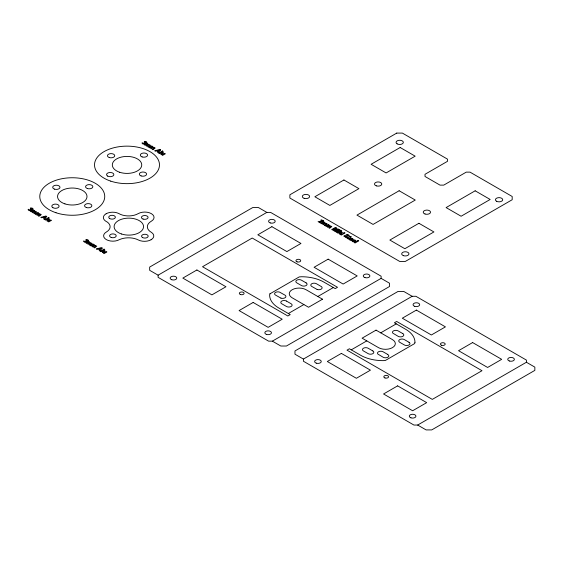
<?xml version="1.0" encoding="UTF-8"?>
<svg xmlns="http://www.w3.org/2000/svg" width="563" height="563" viewBox="0 0 563 563"><rect width="100%" height="100%" fill="white"/><g stroke="black" fill="none" stroke-linecap="round" stroke-linejoin="round"><path stroke-width="0.84" d="M106.33 213.63L104.676 214.82A9.318 5.384 0 0 0 105.499 221.013A12.956 7.481 0 0 1 106.33 232.033A9.282 5.356 0 0 0 106.33 239.613A9.282 5.356 0 0 0 119.455 239.613A14.694 8.48 0 0 1 138.308 239.958A9.297 5.37 0 0 0 151.074 239.747L151.327 239.613M158.104 275.18L266.848 212.399L270.599 212.399L381.109 276.201L381.109 278.368L272.365 341.15L268.614 341.15L158.104 277.348L158.104 275.18L149.667 270.31L149.667 267.066L252.787 207.529L258.41 207.529L266.848 212.399M288.34 313.521L303.872 304.555M317.814 296.511L333.338 287.545M303.408 359.074L412.151 296.293L415.902 296.293L526.412 360.095L526.412 362.255L417.669 425.044L413.918 425.044L303.408 361.235L303.408 359.074L294.97 354.204L294.97 350.953L398.09 291.416L403.713 291.416L412.151 296.293M351.263 349.848L366.787 340.882M380.729 332.832L396.261 323.866M106.154 213.743L107.892 212.962A9.318 5.384 0 0 1 118.624 213.44A13.618 7.861 0 0 0 138.202 213.63A9.282 5.356 0 0 1 151.327 213.63A9.282 5.356 0 0 1 151.327 221.21A13.611 7.854 0 0 0 151.433 232.378A9.297 5.37 0 0 1 151.074 239.747M381.109 278.368L389.547 283.238L389.547 286.483L286.426 346.02L280.803 346.02L272.365 341.15M526.412 362.255L534.85 367.132L534.85 370.377L431.73 429.914L426.107 429.914L417.669 425.044M347.23 238.283L348.237 239.008L348.722 238.656L348.314 238.353L350.805 237.459L350.32 237.178L351.263 236.636L349.285 236.58L347.23 238.283M47.749 220.59L48.594 221.02L50.705 219.95L51.409 220.358L48.742 221.899L48.08 221.519L48.481 221.287L46.912 220.879L46.975 220.14L48.981 218.958L49.685 219.366L47.749 220.59M103.233 252.189L104.078 252.618L106.189 251.548L106.893 251.957L104.225 253.498L103.564 253.118L103.965 252.886L102.396 252.477L102.459 251.738L104.465 250.549L105.168 250.957L103.233 252.189M161.658 154.03L162.503 154.459L164.607 153.389L165.318 153.798L162.644 155.339L161.989 154.959L162.39 154.734L160.821 154.318L160.884 153.579L162.89 152.397L163.594 152.805L161.658 154.03M34.125 210.998L32.147 212.321L32.851 212.73C34.392 210.984 37.714 211.702 33.752 213.243L34.456 213.651L36.694 211.927L33.491 210.428L33.85 210.224L33.203 209.844L30.529 211.385L31.239 211.794L33.14 210.759L34.125 210.998M38.706 213.637L36.722 214.96L37.432 215.369C38.967 213.63 42.295 214.348 38.333 215.889L39.037 216.298L41.275 214.573L38.066 213.074L38.432 212.863L37.784 212.49L35.11 214.031L35.814 214.44L37.721 213.405L38.706 213.637M89.608 242.597L87.631 243.913L88.335 244.321C89.876 242.583 93.198 243.3 89.236 244.842L89.946 245.25L92.177 243.526L88.975 242.027L89.334 241.816L88.687 241.443L86.012 242.984L86.723 243.392L88.623 242.357L89.608 242.597M94.19 245.236L92.205 246.559L92.916 246.967C94.45 245.222 97.779 245.947 93.817 247.488L94.521 247.896L96.759 246.172L93.549 244.673L93.915 244.462L93.268 244.089L90.594 245.63L91.297 246.038L93.205 245.004L94.19 245.236M148.034 144.438L146.049 145.761L146.76 146.169C148.294 144.424 151.623 145.148 147.661 146.69L148.365 147.098L150.602 145.374L147.393 143.875L147.759 143.664L147.112 143.284L144.438 144.832L145.141 145.233L147.049 144.198L148.034 144.438M152.615 147.084L150.631 148.407L151.341 148.815C152.876 147.07 156.197 147.787 152.242 149.336L152.946 149.744L155.184 148.013L151.975 146.514L152.341 146.31L151.686 145.93L149.019 147.471L149.723 147.879L151.63 146.844L152.615 147.084M324.696 223.004L322.712 224.327L323.422 224.736C324.957 222.99 328.285 223.708 324.323 225.249L325.027 225.657L327.265 223.933L324.056 222.434L324.422 222.223L323.767 221.85L321.1 223.391L321.804 223.8L323.711 222.765L324.696 223.004M329.271 225.643L327.293 226.966L327.997 227.375C329.538 225.629 332.86 226.354 328.898 227.895L329.608 228.304L331.839 226.579L328.637 225.08L329.003 224.869L328.349 224.496L325.681 226.037L326.385 226.446L328.292 225.411L329.271 225.643M349.074 239.085L349.651 239.944L350.833 240.267L351.608 240.162L350.01 239.493L350.27 238.93L352.044 239.951L352.846 239.282A1.555 0.901 0 0 0 352.811 238.656L350.763 238.036L349.074 239.085M351.938 240.739L352.515 241.597L353.698 241.921L354.472 241.816L352.874 241.147L353.135 240.584L354.908 241.604L355.71 240.936A1.555 0.901 0 0 0 355.675 240.31L353.627 239.69L351.938 240.739M344.007 236.108C350.946 241.569 344.26 231.794 349.025 236.193A1.464 0.844 0 0 0 349.257 235.672C348.821 234.419 345.872 233.835 345.781 235.475C348.553 236.939 344.45 237.607 345.281 235.89L344.486 235.51L344.007 236.108M323.619 220.914L322.634 221.738L319.777 221.871L321.177 222.681L320.523 223.061L318.046 221.632L322.437 221.132L322.451 220.576L320.741 220.168L321.677 219.915L323.619 220.914M32.935 208.887L32.844 209.162A1.175 0.676 0 0 1 32.316 209.499L31.275 209.527L31.359 210.231L29.916 210.71A1.675 0.971 0 0 1 28.966 210.534L28.15 209.753A1.555 0.901 0 0 1 28.34 209.253C28.066 209.52 31.887 211.048 30.113 209.225L31.971 208.894L30.332 208.113L31.071 207.923L32.436 208.211L32.935 208.887M88.419 240.485L88.328 240.76A1.175 0.676 0 0 1 87.8 241.098L86.758 241.126L86.843 241.83L85.4 242.308A1.675 0.971 0 0 1 84.45 242.132L83.634 241.351A1.555 0.901 0 0 1 83.824 240.844C83.549 241.119 87.371 242.646 85.597 240.823L87.455 240.485L85.815 239.711L86.554 239.521L87.919 239.81L88.419 240.485M146.844 142.326L146.753 142.608A1.175 0.676 0 0 1 146.225 142.946L145.184 142.974L145.268 143.671L143.825 144.149A1.675 0.971 0 0 1 142.875 143.973L142.059 143.192A1.555 0.901 0 0 1 142.249 142.692C141.975 142.96 145.796 144.494 144.022 142.671L145.88 142.333L144.241 141.552L144.98 141.362L146.345 141.651L146.844 142.326M340.355 233.61C342.135 235.587 343.113 231.337 340.355 233.61M269.93 293.83L269.635 295.111A31.817 18.368 0 0 0 278.959 308.102L290.219 314.604L287.834 315.984L202.525 266.728L252.21 238.043L337.519 287.299L335.217 288.622L323.957 282.126A31.817 18.368 0 0 0 301.458 276.743L299.234 276.912L269.93 293.83M414.966 342.276L414.671 343.557L385.366 360.475L383.15 360.644A31.817 18.368 0 0 1 360.651 355.267L349.384 348.764L346.998 350.144L432.307 399.392L481.991 370.707L396.683 321.459L394.381 322.782L405.649 329.285A31.817 18.368 0 0 1 414.966 342.276M352.079 238.937L351.776 239.296L350.721 238.684L352.079 238.937M354.943 240.591L354.641 240.95L353.585 240.338L354.943 240.591M46.715 216.474L44.505 219.457L43.696 218.986L44.21 218.317L42.739 217.466L41.592 217.775L40.803 217.318L45.927 216.016L46.715 216.474M160.624 149.913L158.414 152.897L157.598 152.425L158.119 151.757L156.641 150.905L155.501 151.215L154.712 150.757L159.836 149.462L160.624 149.913M102.199 248.072L99.989 251.049L99.179 250.584L99.693 249.916L98.222 249.064L97.075 249.374L96.287 248.916L101.41 247.614L102.199 248.072M45.448 216.734L44.59 217.818L43.583 217.241L45.448 216.734M159.357 150.18L158.499 151.264L157.492 150.68L159.357 150.18M100.939 248.332L100.073 249.416L99.067 248.839L100.939 248.332M336.54 228.05L334.689 229.887L337.87 228.817L338.982 229.465L335.302 231.59L334.605 231.189L337.511 229.514L333.873 230.767L333.155 230.351L335.33 228.254L332.43 229.936L331.741 229.535L335.421 227.403L336.54 228.05M339.792 232.991L339.573 233.188A1.71 0.992 0 0 0 339.383 233.779A1.4 0.809 0 0 0 340.355 234.447L341.079 234.475L340.685 234.701L341.347 235.081L345.035 232.955L344.324 232.547C343.141 234.102 341.467 231.161 339.792 232.991M162.489 150.99L158.801 153.122L159.505 153.53L163.193 151.398L162.489 150.99M48.58 217.55L44.892 219.676L45.603 220.084L49.284 217.958L48.58 217.55M104.064 249.149L100.376 251.274L101.087 251.682L104.774 249.557L104.064 249.149M396.753 133.086L289.882 194.791L289.882 198.035L399.695 261.436L405.325 261.436L512.189 199.738L512.189 196.487L470.006 172.13L466.255 172.13L443.757 185.121L440.006 185.121L425.009 176.465L425.009 174.298L447.508 161.307L447.508 159.146L402.376 133.086L396.753 133.086M343.923 179.984L314.858 196.761L329.855 205.418L358.92 188.64L343.923 179.984M400.166 147.506L371.108 164.283L386.105 172.947L415.163 156.169L400.166 147.506M196.902 269.98L182.834 278.094L211.899 294.871L225.96 286.757L196.902 269.98M271.894 226.678L257.833 234.799L286.891 251.577L300.959 243.455L271.894 226.678M399.139 190.751L356.949 215.108L373.072 224.419L415.262 200.062L399.139 190.751M338.701 230.471L336.034 232.012L336.737 232.42L339.412 230.879L338.701 230.471M339.721 229.887L339.067 230.26L339.771 230.668L340.425 230.295L339.721 229.887M341.15 230.71L337.462 232.843L338.173 233.251L341.861 231.119L341.15 230.71M358.04 240.464L354.352 242.59L355.056 242.998L358.744 240.873L358.04 240.464M253.146 302.451L239.085 310.572L268.143 327.349L282.204 319.228L253.146 302.451M328.145 259.156L314.084 267.27L343.141 284.048L357.202 275.933L328.145 259.156M418.914 223.279L389.856 240.056L404.853 248.719L433.918 231.942L418.914 223.279M475.165 190.808L446.1 207.585L461.104 216.241L490.162 199.464L475.165 190.808M322.5 299.213L308.559 307.264L292.084 297.75A9.86 5.693 0 0 1 292.197 289.699A9.86 5.693 0 0 1 306.138 289.769L322.5 299.213M376.042 330.129L362.1 338.173L378.575 347.688A9.86 5.693 0 0 0 392.517 347.617A9.86 5.693 0 0 0 392.404 339.573L376.042 330.129M341.375 353.388L327.314 361.509L356.372 378.287L370.433 370.165L341.375 353.388M416.374 310.093L402.306 318.208L431.371 334.985L445.432 326.871L416.374 310.093M397.619 385.866L383.558 393.98L412.623 410.758L426.684 402.644L397.619 385.866M472.617 342.564L458.556 350.686L487.614 367.463L501.675 359.342L472.617 342.564M280.93 298.123L275.553 295.111A3.315 1.914 0 0 1 275.272 292.598A3.315 1.914 0 0 1 279.558 292.106L284.934 295.111A3.315 1.914 0 0 1 285.216 297.63A3.315 1.914 0 0 1 280.93 298.123M317.138 289.466L311.768 286.454A3.315 1.914 0 0 1 311.768 283.745A3.315 1.914 0 0 1 316.455 283.745L321.142 286.454A3.315 1.914 0 0 1 321.431 288.974A3.315 1.914 0 0 1 317.138 289.466M286.454 301.064L285.772 300.762A3.315 1.914 0 0 0 281.486 301.254A3.315 1.914 0 0 0 281.767 303.774L286.454 306.476A3.315 1.914 0 0 0 291.141 306.476A3.315 1.914 0 0 0 291.141 303.774L286.454 301.064M402.834 333.62L398.147 330.91A3.315 1.914 0 0 0 393.783 330.748A3.315 1.914 0 0 0 392.932 333.219L398.147 336.322A3.315 1.914 0 0 0 402.834 336.322A3.315 1.914 0 0 0 402.834 333.62M306.103 282.865L301.458 280.184A3.287 1.9 0 0 0 296.807 280.184A3.287 1.9 0 0 0 296.807 282.865L301.458 285.547A3.287 1.9 0 0 0 306.103 285.547A3.287 1.9 0 0 0 306.103 282.865M409.005 342.276L404.361 339.595A3.287 1.9 0 0 0 399.709 339.595A3.287 1.9 0 0 0 399.709 342.276L404.361 344.957A3.287 1.9 0 0 0 409.005 344.957A3.287 1.9 0 0 0 409.005 342.276M387.471 354.317L383.15 351.819A3.315 1.914 0 0 0 378.786 351.65A3.315 1.914 0 0 0 377.935 354.127L383.15 357.231A3.315 1.914 0 0 0 387.506 357.392A3.315 1.914 0 0 0 388.357 354.922L387.471 354.317M372.833 350.939L368.146 348.23A3.315 1.914 0 0 0 363.459 348.23A3.315 1.914 0 0 0 363.459 350.939L368.146 353.641A3.315 1.914 0 0 0 372.509 353.81A3.315 1.914 0 0 0 373.36 351.333L372.833 350.939M109.715 218.578A3.315 1.914 0 0 0 115.26 217.719A3.315 1.914 0 0 0 111.2 215.376A3.315 1.914 0 0 0 109.715 218.578M142.53 237.523A3.315 1.914 0 0 0 148.069 236.664A3.315 1.914 0 0 0 144.015 234.321A3.315 1.914 0 0 0 142.53 237.523M111.235 237.48A3.315 1.914 0 0 0 116.21 235.827A3.315 1.914 0 0 0 111.235 234.166A3.315 1.914 0 0 0 111.235 237.48M143.108 219.077A3.315 1.914 0 0 0 148.083 217.424A3.315 1.914 0 0 0 143.108 215.763A3.315 1.914 0 0 0 143.108 219.077M121.474 233.983A14.715 8.494 0 0 0 143.544 226.622A14.715 8.494 0 0 0 121.474 219.267A14.715 8.494 0 0 0 121.474 233.983M87.385 188.535A3.645 2.104 0 0 0 92.853 186.712A3.645 2.104 0 0 0 87.385 184.889A3.645 2.104 0 0 0 87.385 188.535M52.88 207.684A3.645 2.104 0 0 0 58.981 206.741A3.645 2.104 0 0 0 54.52 204.165A3.645 2.104 0 0 0 52.88 207.684M54.52 189.14A3.645 2.104 0 0 0 59.988 187.317A3.645 2.104 0 0 0 54.52 185.494A3.645 2.104 0 0 0 54.52 189.14M86.392 207.543A3.645 2.104 0 0 0 91.868 205.72A3.645 2.104 0 0 0 86.392 203.897A3.645 2.104 0 0 0 86.392 207.543M56.011 212.744A32.478 18.755 0 0 0 104.732 196.501A32.478 18.755 0 0 0 56.011 180.266A32.478 18.755 0 0 0 56.011 212.744M64.921 203.876A14.715 8.494 0 0 0 86.998 196.522A14.715 8.494 0 0 0 64.921 189.161A14.715 8.494 0 0 0 64.921 203.876M110.756 181.138A32.478 18.755 0 0 0 159.477 164.896A32.478 18.755 0 0 0 110.756 148.653A32.478 18.755 0 0 0 110.756 181.138M141.144 175.938A3.645 2.104 0 0 0 146.612 174.115A3.645 2.104 0 0 0 141.144 172.292A3.645 2.104 0 0 0 141.144 175.938M109.271 157.534A3.645 2.104 0 0 0 114.739 155.712A3.645 2.104 0 0 0 109.271 153.889A3.645 2.104 0 0 0 109.271 157.534M107.632 176.078A3.645 2.104 0 0 0 113.726 175.135A3.645 2.104 0 0 0 109.264 172.552A3.645 2.104 0 0 0 107.632 176.078M142.136 156.929A3.645 2.104 0 0 0 147.605 155.107A3.645 2.104 0 0 0 142.136 153.284A3.645 2.104 0 0 0 142.136 156.929M119.673 172.271A14.715 8.494 0 0 0 141.742 164.91A14.715 8.494 0 0 0 119.673 157.556A14.715 8.494 0 0 0 119.673 172.271M240.514 294.555A2.386 1.379 0 0 0 244.096 293.358A2.386 1.379 0 0 0 240.514 292.169A2.386 1.379 0 0 0 240.514 294.555M297.067 261.837A2.386 1.379 0 0 0 300.719 260.711A2.386 1.379 0 0 0 297.208 259.452A2.386 1.379 0 0 0 297.067 261.837M425.058 214.01A3.645 2.104 0 0 0 430.533 212.188A3.645 2.104 0 0 0 425.058 210.365A3.645 2.104 0 0 0 425.058 214.01M403.502 255.679A3.645 2.104 0 0 0 408.97 253.857A3.645 2.104 0 0 0 403.502 252.034A3.645 2.104 0 0 0 403.502 255.679M496.489 201.223A3.645 2.104 0 0 0 502.59 200.28A3.645 2.104 0 0 0 498.121 197.704A3.645 2.104 0 0 0 496.489 201.223M171.806 279.755A3.315 1.914 0 0 0 176.775 278.094A3.315 1.914 0 0 0 171.806 276.44A3.315 1.914 0 0 0 171.806 279.755M266.489 334.415A3.315 1.914 0 0 0 271.457 332.761A3.315 1.914 0 0 0 266.489 331.1A3.315 1.914 0 0 0 266.489 334.415M304.133 198.31A3.645 2.104 0 0 0 309.601 196.487A3.645 2.104 0 0 0 304.133 194.664A3.645 2.104 0 0 0 304.133 198.31M397.119 143.854A3.645 2.104 0 0 0 403.221 142.911A3.645 2.104 0 0 0 398.752 140.335A3.645 2.104 0 0 0 397.119 143.854M270.24 222.927A3.315 1.914 0 0 0 275.208 221.266A3.315 1.914 0 0 0 270.24 219.612A3.315 1.914 0 0 0 270.24 222.927M364.923 277.587A3.315 1.914 0 0 0 369.891 275.933A3.315 1.914 0 0 0 364.923 274.272A3.315 1.914 0 0 0 364.923 277.587M376.316 185.86A3.645 2.104 0 0 0 381.784 184.038A3.645 2.104 0 0 0 376.316 182.215A3.645 2.104 0 0 0 376.316 185.86M441.519 345.239A2.386 1.379 0 0 0 445.192 344.141A2.386 1.379 0 0 0 441.709 342.86A2.386 1.379 0 0 0 441.519 345.239M410.962 417.83A3.315 1.914 0 0 0 415.937 416.17A3.315 1.914 0 0 0 410.962 414.516A3.315 1.914 0 0 0 410.962 417.83M384.993 377.963A2.386 1.379 0 0 0 388.569 376.774A2.386 1.379 0 0 0 384.993 375.577A2.386 1.379 0 0 0 384.993 377.963M414.713 306.335A3.315 1.914 0 0 0 419.681 304.682A3.315 1.914 0 0 0 414.713 303.021A3.315 1.914 0 0 0 414.713 306.335M509.395 361.003A3.315 1.914 0 0 0 514.364 359.342A3.315 1.914 0 0 0 509.395 357.688A3.315 1.914 0 0 0 509.395 361.003M316.279 363.163A3.315 1.914 0 0 0 321.255 361.509A3.315 1.914 0 0 0 316.279 359.848A3.315 1.914 0 0 0 316.279 363.163"/></g></svg>
